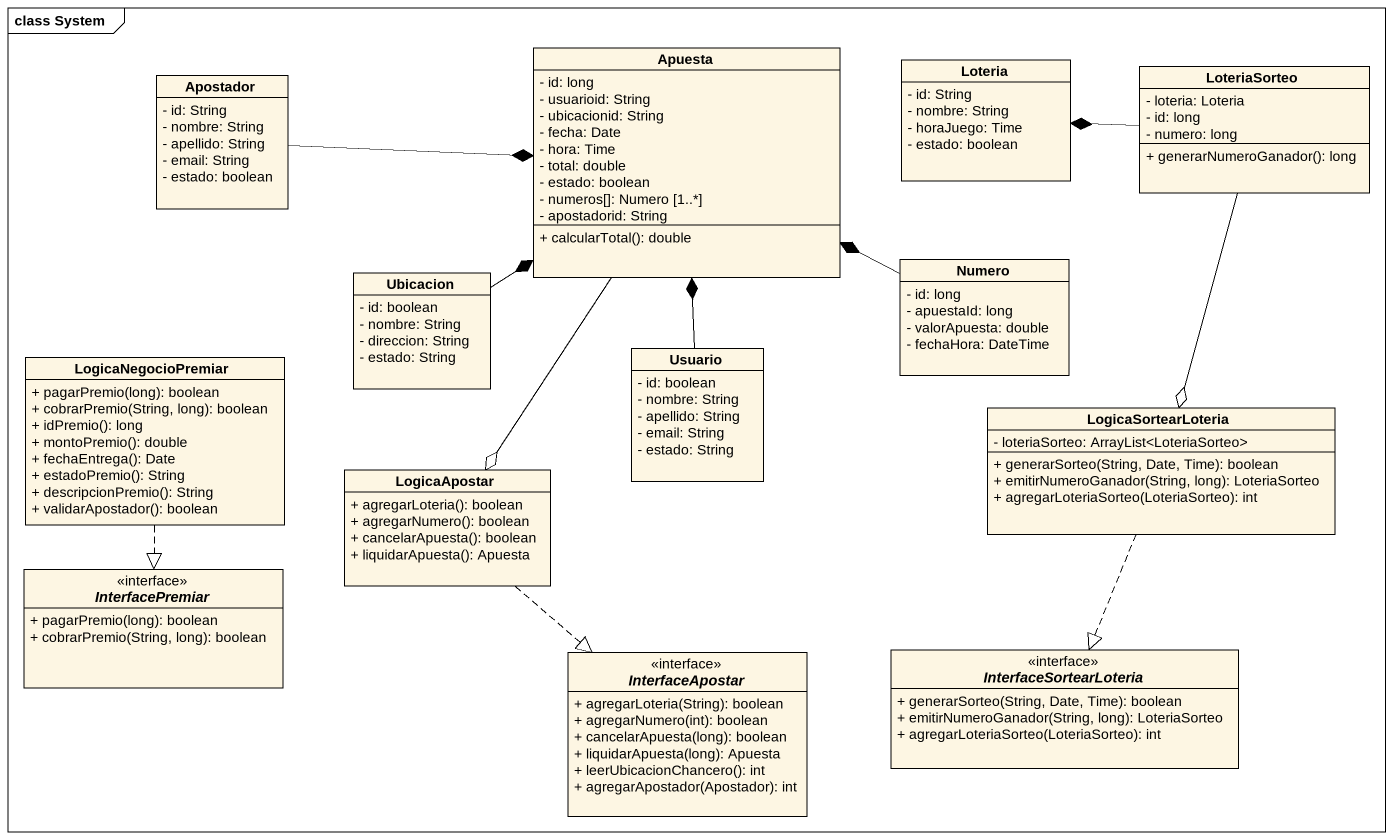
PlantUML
@startuml
mainframe class System
hide circle
hide empty members
skinparam classAttributeIconSize 0
class Apuesta {
  - id: long
  - usuarioid: String
  - ubicacionid: String
  - fecha: Date
  - hora: Time
  - total: double
  - estado: boolean
  - numeros[]: Numero [1..*]
  - apostadorid: String
  + calcularTotal(): double
}
class Loteria {
  - id: String
  - nombre: String
  - horaJuego: Time
  - estado: boolean
}
class LoteriaSorteo {
  - loteria: Loteria
  - id: long
  - numero: long
  + generarNumeroGanador(): long
}
class Apostador {
  - id: String
  - nombre: String
  - apellido: String
  - email: String
  - estado: boolean
}
class Ubicacion {
  - id: boolean
  - nombre: String
  - direccion: String
  - estado: String
}
class Numero {
  - id: long
  - apuestaId: long
  - valorApuesta: double
  - fechaHora: DateTime
}
class LogicaNegocioPremiar {
  + pagarPremio(long): boolean
  + cobrarPremio(String, long): boolean
  + idPremio(): long
  + montoPremio(): double
  + fechaEntrega(): Date
  + estadoPremio(): String
  + descripcionPremio(): String
  + validarApostador(): boolean
}
class Usuario {
  - id: boolean
  - nombre: String
  - apellido: String
  - email: String
  - estado: String
}
class LogicaSortearLoteria {
  - loteriaSorteo: ArrayList<LoteriaSorteo>
  + generarSorteo(String, Date, Time): boolean
  + emitirNumeroGanador(String, long): LoteriaSorteo
  + agregarLoteriaSorteo(LoteriaSorteo): int
}
class LogicaApostar {
  + agregarLoteria(): boolean
  + agregarNumero(): boolean
  + cancelarApuesta(): boolean
  + liquidarApuesta(): Apuesta
}
interface InterfacePremiar <<interface>> {
  + pagarPremio(long): boolean
  + cobrarPremio(String, long): boolean
}
interface InterfaceApostar {
  + agregarLoteria(String): boolean
  + agregarNumero(int): boolean
  + cancelarApuesta(long): boolean
  + liquidarApuesta(long): Apuesta
  + leerUbicacionChancero(): int
  + agregarApostador(Apostador): int
}
interface InterfaceSortearLoteria {
  + generarSorteo(String, Date, Time): boolean
  + emitirNumeroGanador(String, long): LoteriaSorteo
  + agregarLoteriaSorteo(LoteriaSorteo): int
}
Apuesta --o LogicaApostar
LoteriaSorteo -left-* Loteria
LoteriaSorteo --o LogicaSortearLoteria
Apostador -right-* Apuesta
Ubicacion -up-* Apuesta
Numero -left-* Apuesta
LogicaNegocioPremiar ..|> InterfacePremiar
Usuario -up-* Apuesta
LogicaSortearLoteria ..|> InterfaceSortearLoteria
LogicaApostar ..|> InterfaceApostar
@enduml
